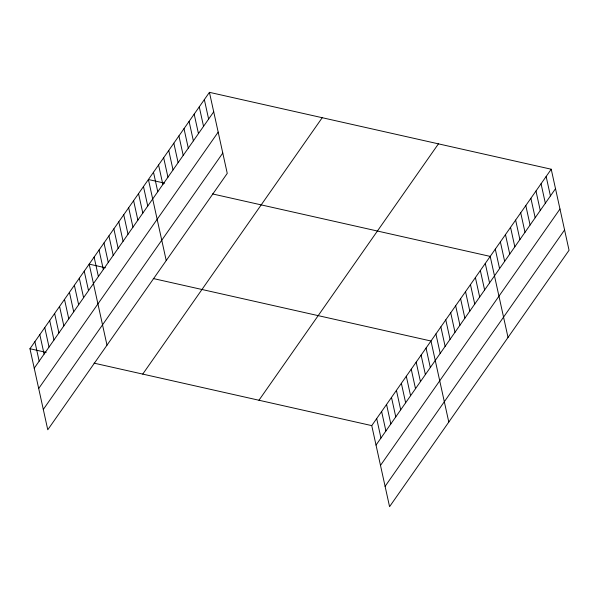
<?xml version="1.0" encoding="UTF-8"?>
<svg xmlns="http://www.w3.org/2000/svg" width="599" height="599" viewBox="0 0 599 599"><rect width="100%" height="100%" fill="white"/><g stroke="black" fill="none" stroke-linecap="round" stroke-linejoin="round"><path stroke-width="0.9" d="M209.433 92.336L227.253 173.381L47.77 429.775L29.95 348.73L209.433 92.336L551.23 169.225L569.05 250.27L389.567 506.664L371.747 425.619L551.23 169.225M34.233 368.19L213.716 111.803M38.695 388.511L218.178 132.124M43.3 409.454L222.783 153.059M142.742 374.098L322.225 117.711M258.955 400.244L438.438 143.85M376.03 445.079L555.513 188.692M380.492 465.401L559.975 209.014M385.097 486.343L564.58 229.949M164.643 183.159L148.41 179.513L166.23 260.558M212.495 193.926L490.207 256.402L508.027 337.447M105.417 267.768L89.176 264.122L106.996 345.166M153.269 278.535L430.981 341.011L448.793 422.055M29.95 348.73L46.183 352.377M94.036 363.144L371.747 425.619M546.146 176.488L550.429 195.955M541.062 183.758L545.337 203.218M535.978 191.021L540.253 210.481M530.886 198.284L535.169 217.744M525.802 205.547L530.085 225.014M520.718 212.81L525.001 232.277M515.634 220.08L519.91 239.54M510.55 227.343L514.826 246.803M505.466 234.606L509.742 254.073M500.375 241.869L504.658 261.336M495.291 249.132L499.573 268.599M485.272 263.448L489.548 282.915M480.338 270.501L484.613 289.961M475.396 277.554L479.679 297.014M470.462 284.6L474.745 304.067M465.528 291.653L469.811 311.113M460.594 298.706L464.869 318.166M455.659 305.752L459.935 325.22M450.718 312.805L455 332.265M445.783 319.859L450.066 339.319M440.849 326.904L445.132 346.372M435.915 333.957L440.19 353.417M426.039 348.056L430.322 367.524M421.104 355.11L425.387 374.577M416.17 362.163L420.453 381.623M411.236 369.209L415.511 388.676M406.302 376.262L410.577 395.729M401.36 383.315L405.643 402.775M396.426 390.361L400.709 409.828M391.491 397.414L395.774 416.882M386.557 404.467L390.833 423.927M381.623 411.513L385.898 430.981M376.681 418.566L380.964 438.034M204.349 99.599L208.624 119.066M199.265 106.869L203.54 126.329M194.173 114.132L198.456 133.592M189.089 121.395L193.372 140.862M184.005 128.658L188.288 148.125M178.921 135.921L183.197 155.388M173.837 143.191L178.113 162.651M168.753 150.454L173.029 169.914M163.662 157.717L167.945 177.184M158.578 164.98L162.861 184.447M153.494 172.242L157.777 191.71M143.475 186.559L147.751 206.026M138.534 193.612L142.817 213.079M133.599 200.665L137.882 220.125M128.665 207.711L132.948 227.178M123.731 214.764L128.006 234.231M118.797 221.817L123.072 241.277M113.855 228.863L118.138 248.33M108.921 235.916L113.204 255.384M103.986 242.969L108.269 262.429M99.052 250.015L103.328 269.483M94.118 257.068L98.393 276.536M84.242 271.167L88.525 290.635M79.308 278.221L83.59 297.688M74.373 285.274L78.649 304.734M69.439 292.319L73.714 311.787M64.497 299.373L68.78 318.84M59.563 306.426L63.846 325.886M54.629 313.472L58.912 332.939M49.695 320.525L53.97 339.992M44.76 327.578L49.036 347.038M39.819 334.624L44.101 354.091M34.884 341.677L39.167 361.145"/></g></svg>
